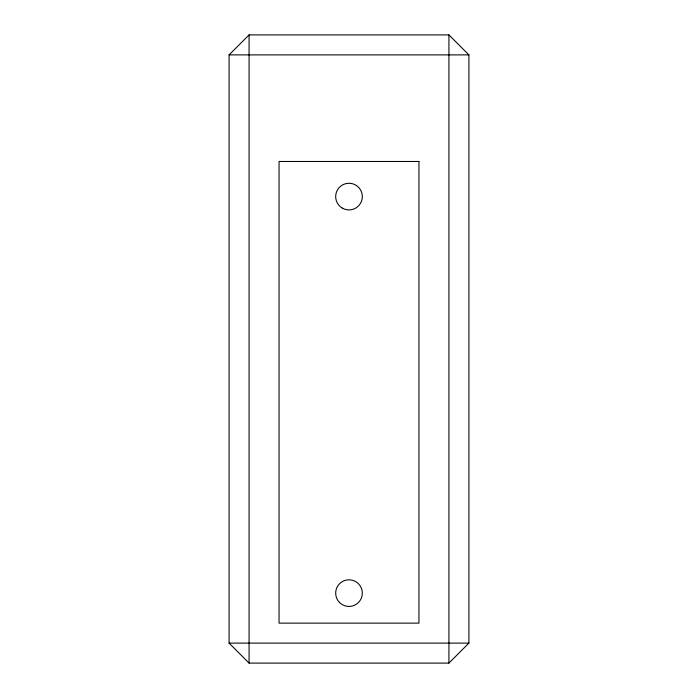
<?xml version="1.0" encoding="UTF-8"?>
<svg xmlns="http://www.w3.org/2000/svg" width="698" height="698" viewBox="0 0 698 698"><rect width="100%" height="100%" fill="white"/><g stroke="black" fill="none" stroke-linecap="round" stroke-linejoin="round"><path stroke-width="1.05" d="M229.092 54.889L249.073 34.9L448.927 34.9L468.908 54.889L468.908 643.111L448.927 663.1L249.073 663.1L229.092 643.111L229.092 54.889L468.908 54.889M229.092 643.111L468.908 643.111M448.927 34.9L448.927 663.1M249.073 34.9L249.073 663.1M418.948 161.474L279.052 161.474L279.052 623.131L418.948 623.131L418.948 161.474M339.577 602.54A13.323 13.323 0 0 0 361.869 596.572A13.323 13.323 0 0 0 345.554 580.256A13.323 13.323 0 0 0 339.577 602.54M342.334 208.126A13.323 13.323 0 0 0 362.323 196.592A13.323 13.323 0 0 0 342.334 185.049A13.323 13.323 0 0 0 342.334 208.126"/></g></svg>
